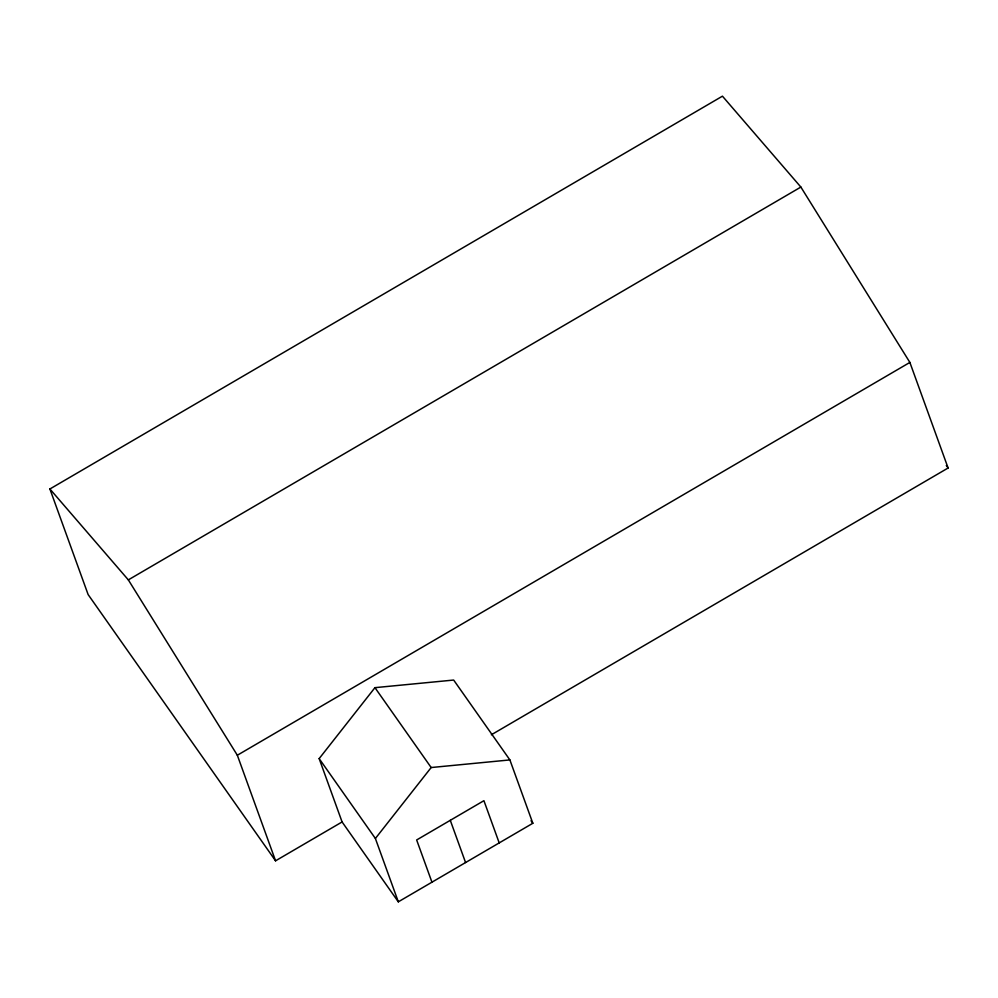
<?xml version="1.0" encoding="UTF-8"?>
<svg xmlns="http://www.w3.org/2000/svg" width="998" height="998" viewBox="0 0 998 998"><rect width="100%" height="100%" fill="white"/><g stroke="black" fill="none" stroke-linecap="round" stroke-linejoin="round"><path stroke-width="1.5" d="M319.16 758.617L374.949 687.659L453.666 680.05L509.891 759.927L532.832 823.275L398.314 901.83L342.089 821.953L319.16 758.617L375.385 838.482L398.314 901.83M375.385 838.482L431.173 767.537L509.891 759.927M342.089 821.953L275.56 860.812L88.123 594.559L49.9 488.983L722.44 96.17L800.87 187.063L909.877 362.424L948.1 468L491.365 734.765M49.9 488.983L128.33 579.875L800.87 187.063M275.56 860.812L237.337 755.236L909.877 362.424M946.304 465.455L948.1 468M531.036 820.73L532.832 823.275M374.949 687.659L431.173 767.537M128.33 579.875L237.337 755.236M499.2 842.911L483.918 800.683L416.653 839.967L431.947 882.195M450.285 820.319L465.567 862.546"/></g></svg>
